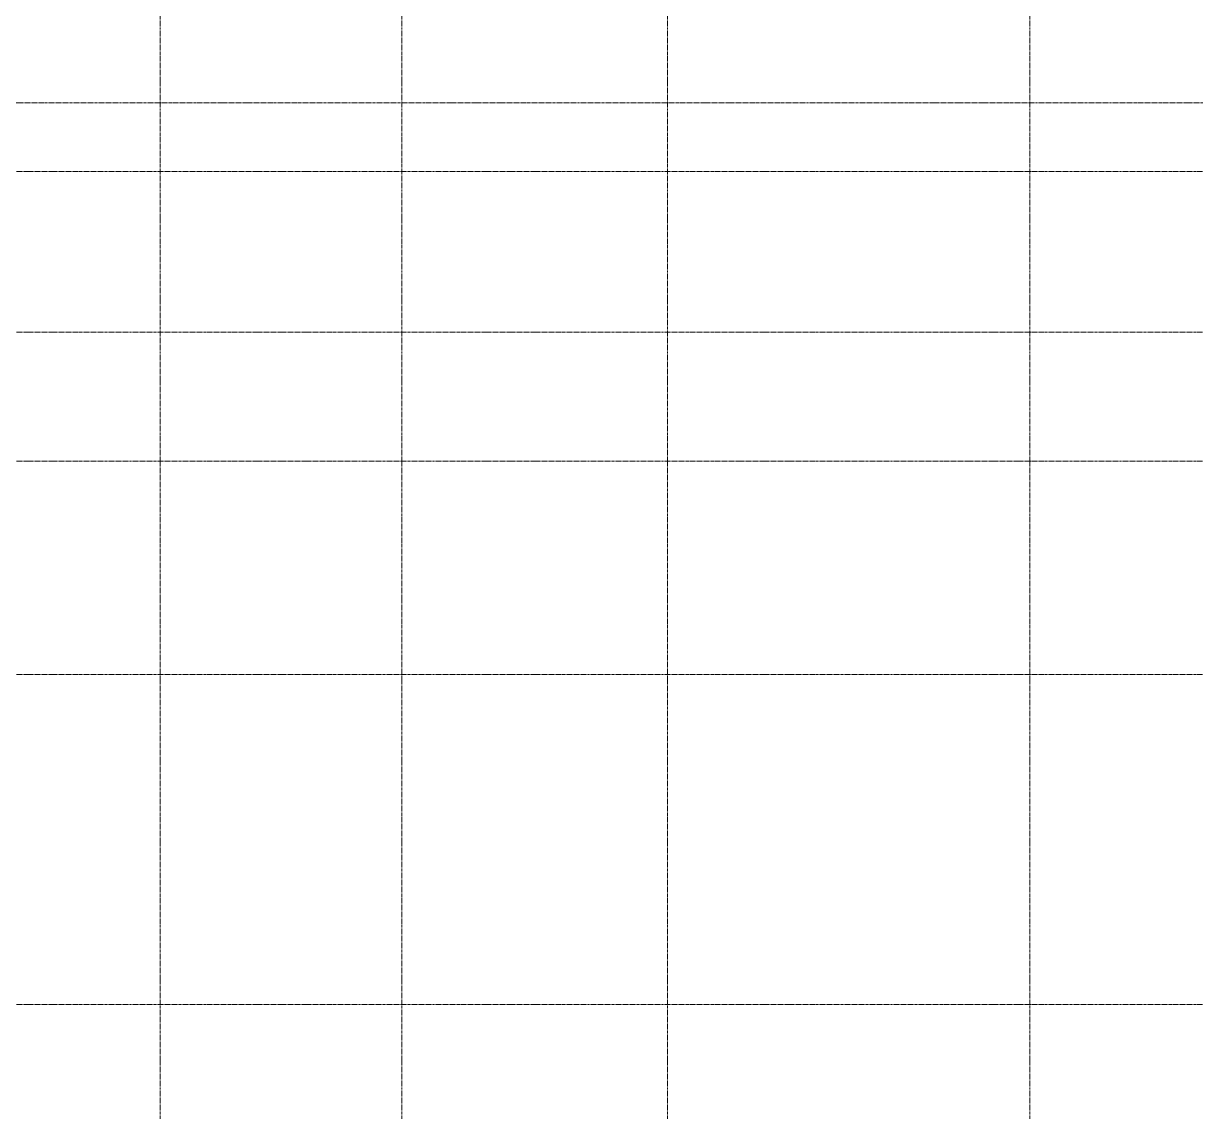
# Model space of a CAD drawing. Header units: inches. Extents: x -3679 to 241, y -496 to 1784.
# Drawn here: x -2830 to -2538.9, y 578.4 to 848.8 of the extents above; entities that cross this region are included whole.
import ezdxf

# ---------------------------------------------------------------- set-up
doc = ezdxf.new("R2010")
doc.units = ezdxf.units.IN
doc.header["$MEASUREMENT"] = 0
doc.linetypes.add('Grid Line', pattern=[0.875, 0.5, -0.125, 0.125, -0.125])
doc.layers.add('S-GRID', color=8, linetype='Continuous', lineweight=9)

msp = doc.modelspace()

# ---------------------------------------------------------------- linework, layer by layer
at = {"layer": 'S-GRID', "linetype": 'Grid Line'}
for p, q in [((-2796, 1771.74), (-2796, -484.26)), ((-2736, 1771.74), (-2736, -484.26)), ((-2670, 1771.74), (-2670, -484.26)), ((-2580, 1771.74), (-2580, -484.26)), ((228, 829), (-3666.39, 829)), ((-3666.39, 812), (228, 812)), ((-3666.39, 772), (228, 772)), ((-3666.39, 740), (228, 740)), ((-3666.39, 687), (228, 687)), ((-3666.39, 605), (228, 605))]:
    msp.add_line(p, q, dxfattribs=at)

doc.saveas('drawing.dxf')
